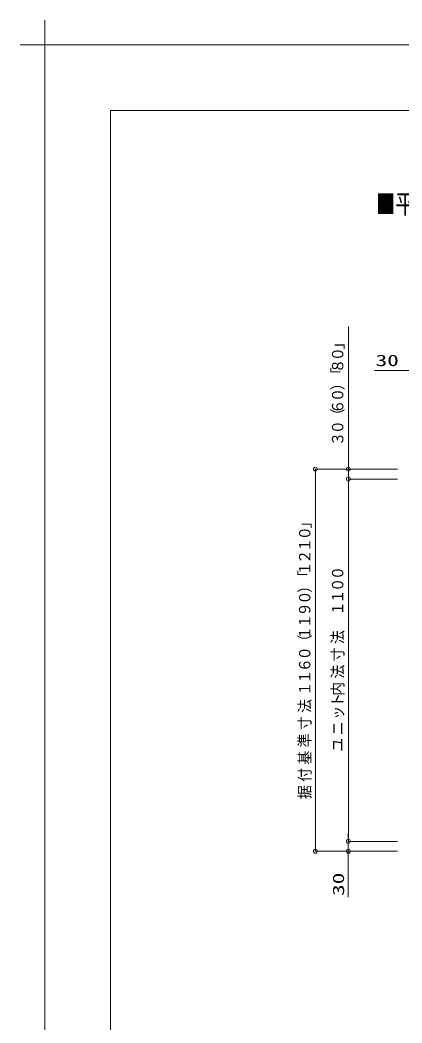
# Model space of a CAD drawing. Units: millimetres on the paper. Extents: x -305 to 305, y -152 to 152.
# Drawn here: x -304.8 to -246.8, y 0 to 152.3 of the extents above; entities that cross this region are included whole.
import ezdxf
from ezdxf.enums import TextEntityAlignment as Align

# ---------------------------------------------------------------- set-up
doc = ezdxf.new("R2010")
doc.units = ezdxf.units.MM
for name, color, linetype, lineweight in [('0-0_0', 7, 'Continuous', 9), ('0-1_VIEW0001', 7, 'Continuous', 9), ('0-2_1図面枠', 7, 'Continuous', 9), ('0-3_図面枠', 3, 'Continuous', 9), ('0-4_DEFPOINTS', 7, 'Continuous', 9)]:
    doc.layers.add(name, color=color, linetype=linetype, lineweight=lineweight)
doc.styles.add('ＭＳ ゴシック', font='')
doc.styles.get('ＭＳ ゴシック').set_extended_font_data('MS Gothic')

# ---------------------------------------------------------------- blocks, each defined once
blk = doc.blocks.new('_ORIGIN')
at = {"layer": '0-0_0'}
blk.add_line((0, 0), (-1, 0), dxfattribs=at)
blk.add_circle((0, 0), 0.5, dxfattribs=at)
blk = doc.blocks.new('グループ-6')
at = {"layer": '0-2_1図面枠'}
for p, q in [((-4200, 2895), (-4200, 3045)), ((-4275, 2970), (-4125, 2970))]:
    blk.add_line(p, q, dxfattribs=at)

msp = doc.modelspace()

# ---------------------------------------------------------------- linework, layer by layer
at = {"layer": '0-1_VIEW0001'}
for p, q in [((-254.932, 84.673), (-254.932, 85.273)), ((-247.474, 84.073), (-259.932, 84.073)), ((-254.932, 84.073), (-254.932, 82.573)), ((-259.932, 83.473), (-259.932, 26.673)), ((-247.474, 82.573), (-254.932, 82.573)), ((-254.932, 81.973), (-254.932, 81.373)), ((-254.932, 81.973), (-254.932, 28.172)), ((-254.933, 28.172), (-254.933, 28.772)), ((-254.933, 27.572), (-254.933, 26.073)), ((-247.474, 27.572), (-254.932, 27.572)), ((-247.474, 26.073), (-259.932, 26.073)), ((-254.933, 25.473), (-254.933, 24.873))]:
    msp.add_line(p, q, dxfattribs=at)
for points in [[(-247.474, 84.073), (-254.932, 84.073), (-254.932, 105.733)], [(-244.934, 86.613), (-244.934, 99.073), (-250.971, 99.073)], [(-247.474, 26.073), (-254.933, 26.073), (-254.933, 19.113)]]:
    msp.add_lwpolyline(points, dxfattribs=at)
at = {"layer": '0-3_図面枠'}
msp.add_lwpolyline([(-291.017, -138.498), (108.983, -138.498), (108.983, 138.502), (-291.017, 138.502)], close=True, dxfattribs=at)
at = {"layer": '0-4_DEFPOINTS'}
for p in [(118.983, 148.502), (-301.017, -148.498)]:
    msp.add_line(p, (-301.017, 148.502), dxfattribs=at)

# ---------------------------------------------------------------- block references
at = {"layer": '0-1_VIEW0001', "xscale": 0.6, "yscale": 0.6}
for p, rotation in [((-259.932, 84.073), 90), ((-254.932, 84.073), 270), ((-254.932, 82.573), 90), ((-254.932, 82.573), 90), ((-254.933, 27.572), 270), ((-254.932, 27.572), 270), ((-259.932, 26.073), 270), ((-254.933, 26.073), 90)]:
    msp.add_blockref('_ORIGIN', p, dxfattribs=dict(at, rotation=rotation))
at = {"layer": '0-2_1図面枠', "xscale": 0.05, "yscale": 0.05}
msp.add_blockref('グループ-6', (-91.017, 0.002), dxfattribs=at)

# ---------------------------------------------------------------- texts
at = {"layer": '0-0_0', "style": 'ＭＳ ゴシック', "width": 0.75}
msp.add_text('■平面図\u3000１１１６ドア位置移動\u3000ＡＲ／ＢＲ（Ｓ＝１／２０）', height=2.886, dxfattribs=at).set_placement((-250.735, 122.023), align=Align.BOTTOM_LEFT)
at = {"layer": '0-1_VIEW0001', "style": 'ＭＳ ゴシック'}
for s, width, p in [('０', 0.9, (-255.172, 100.467)), ('」', 0.9, (-255.172, 102.256)), ('「', 0.9, (-255.172, 97.369)), ('８', 0.9, (-255.172, 98.677)), ('）', 0.9, (-255.172, 96.06)), ('０', 0.9, (-255.172, 94.271)), ('（', 0.9, (-255.172, 91.173)), ('６', 0.9, (-255.172, 92.482)), ('０', 0.9, (-255.172, 89.384)), ('３', 0.9, (-255.172, 87.595)), ('０', 0.9, (-260.172, 73.287)), ('」', 0.9, (-260.172, 75.077)), ('１', 0.9, (-260.172, 71.498)), ('２', 0.9, (-260.172, 69.709)), ('「', 0.9, (-260.172, 66.611)), ('１', 0.9, (-260.172, 67.92)), ('０', 0.9, (-255.172, 67.235)), ('０', 0.9, (-255.172, 65.445)), ('）', 0.9, (-260.172, 65.303)), ('０', 0.9, (-260.172, 63.513)), ('１', 0.9, (-255.172, 63.656)), ('９', 0.9, (-260.172, 61.724)), ('１', 0.9, (-255.172, 61.867)), ('１', 0.9, (-260.172, 59.935)), ('１', 0.9, (-260.172, 58.146)), ('法', 0.9, (-255.172, 57.511)), ('（', 0.9, (-260.172, 56.837)), ('０', 0.9, (-260.172, 55.048)), ('寸', 0.9, (-255.172, 54.894)), ('６', 0.9, (-260.172, 53.259)), ('法', 0.9, (-255.172, 52.277)), ('１', 0.9, (-260.172, 51.47)), ('１', 0.9, (-260.172, 49.68)), ('内', 0.9, (-255.172, 49.659)), ('法', 0.9, (-260.172, 47.063)), ('ト', 0.9, (-255.172, 47.962)), ('ッ', 0.9, (-255.172, 46.04)), ('寸', 0.9, (-260.172, 44.446)), ('ニ', 0.9, (-255.172, 43.658)), ('準', 0.9, (-260.172, 41.829)), ('ユ', 0.9, (-255.172, 41.144)), ('基', 0.9, (-260.172, 39.212)), ('付', 0.9, (-260.172, 36.594)), ('据', 0.9, (-260.172, 33.977)), ('30', 1.5, (-255.058, 19.285))]:
    msp.add_text(s, height=1.73, rotation=90, dxfattribs=dict(at, width=width)).set_placement(p, align=Align.BOTTOM_LEFT)
at = {"layer": '0-1_VIEW0001', "style": 'ＭＳ ゴシック', "width": 1.5}
msp.add_text('30', height=1.73, dxfattribs=at).set_placement((-250.799, 99.198), align=Align.BOTTOM_LEFT)

doc.saveas('drawing.dxf')
